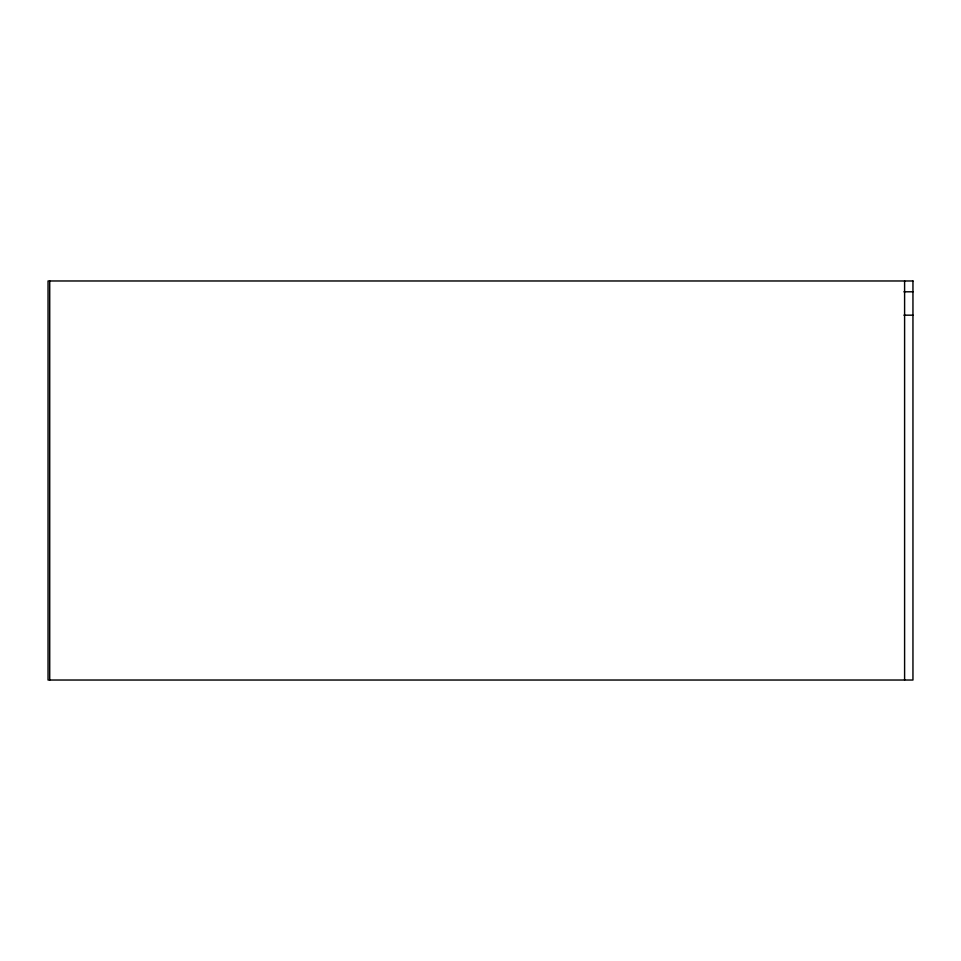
<?xml version="1.0" encoding="UTF-8"?>
<svg xmlns="http://www.w3.org/2000/svg" width="961" height="961" viewBox="0 0 961 961"><rect width="100%" height="100%" fill="white"/><g stroke="black" fill="none" stroke-linecap="round" stroke-linejoin="round"><path stroke-width="1.44" d="M903.941 291.796L912.95 291.796M903.941 315.172L912.95 315.172M904.601 280.972L904.601 680.028M49.72 280.972L49.72 680.028M912.95 280.972L48.05 280.972L48.05 680.028L912.95 680.028L912.95 280.972"/></g></svg>
